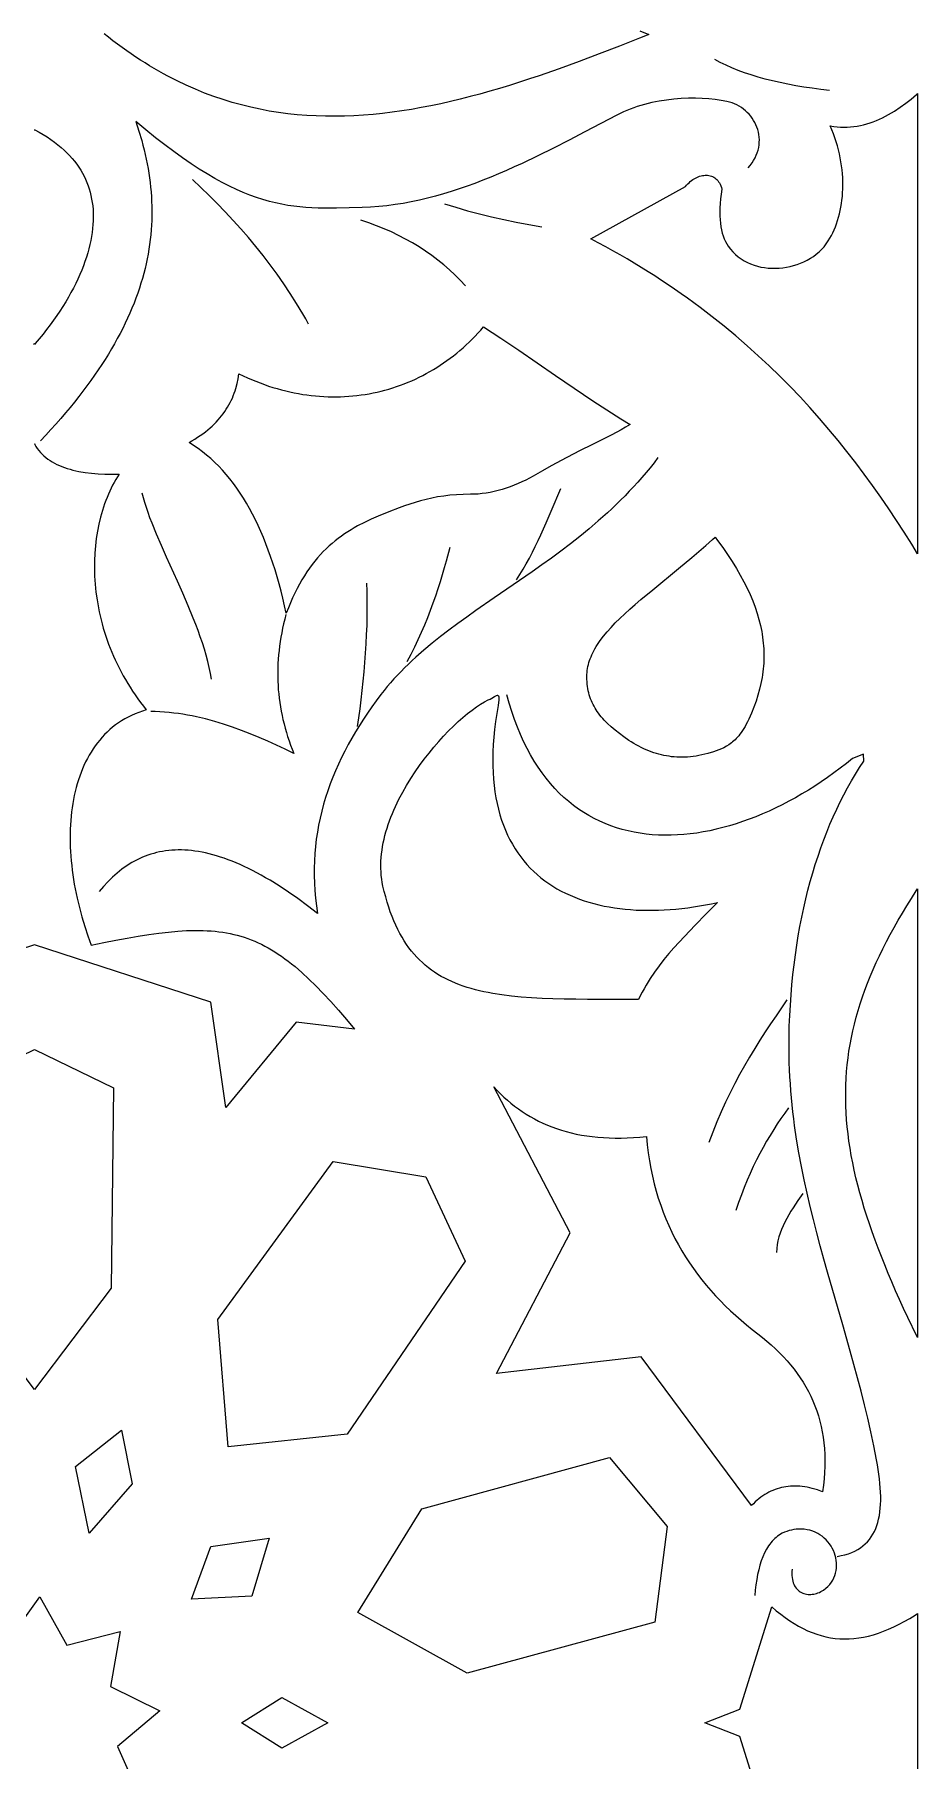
# Model space of a CAD drawing. Extents: x -332 to 348, y -263 to 352.
# Drawn here: x -243.5 to -216.5, y 89.7 to 142.4 of the extents above; entities that cross this region are included whole.
import ezdxf

# ---------------------------------------------------------------- set-up
doc = ezdxf.new("R2010")
doc.units = 0
doc.layers.add('LAYER_1', color=18, linetype='CONTINUOUS')
doc.layers.add('LAYER_2', color=174, linetype='CONTINUOUS')

msp = doc.modelspace()

# ---------------------------------------------------------------- linework, layer by layer
at = {"layer": 'LAYER_1'}
for points in [[(-224.979, 142.523), (-224.709, 142.415), (-224.986, 142.304), (-225.602, 142.062), (-226.216, 141.824), (-226.828, 141.594), (-227.439, 141.371), (-228.049, 141.159), (-228.352, 141.058), (-228.655, 140.959), (-228.957, 140.863), (-229.259, 140.772), (-229.561, 140.683), (-229.862, 140.599), (-230.162, 140.519), (-230.461, 140.442), (-230.76, 140.371), (-231.058, 140.304), (-231.356, 140.241), (-231.653, 140.184), (-231.949, 140.131), (-232.244, 140.085), (-232.538, 140.043), (-232.832, 140.007), (-233.125, 139.977), (-233.417, 139.953), (-233.708, 139.936), (-233.998, 139.924), (-234.288, 139.919), (-234.577, 139.921), (-234.865, 139.929), (-235.152, 139.945), (-235.438, 139.968), (-235.724, 139.998), (-236.009, 140.036), (-236.293, 140.081), (-236.577, 140.134), (-236.86, 140.196), (-237.143, 140.265), (-237.425, 140.343), (-237.706, 140.43), (-237.988, 140.525), (-238.268, 140.63), (-238.549, 140.744), (-238.829, 140.868), (-239.109, 141.001), (-239.392, 141.145), (-239.529, 141.22), (-239.669, 141.298), (-239.809, 141.378), (-239.949, 141.462), (-240.089, 141.547), (-240.229, 141.636), (-240.369, 141.728), (-240.508, 141.822), (-240.648, 141.919), (-240.788, 142.019), (-240.928, 142.121), (-241.067, 142.227), (-241.207, 142.335), (-241.338, 142.44)], [(-243.47, 139.507), (-243.463, 139.511), (-243.457, 139.507), (-243.324, 139.436), (-243.198, 139.363), (-243.077, 139.288), (-242.962, 139.211), (-242.853, 139.133), (-242.75, 139.053), (-242.652, 138.972), (-242.559, 138.889), (-242.472, 138.805), (-242.39, 138.72), (-242.313, 138.634), (-242.241, 138.546), (-242.174, 138.457), (-242.111, 138.367), (-242.053, 138.276), (-241.999, 138.184), (-241.95, 138.09), (-241.905, 137.996), (-241.864, 137.899), (-241.827, 137.802), (-241.793, 137.702), (-241.764, 137.602), (-241.739, 137.499), (-241.718, 137.395), (-241.7, 137.289), (-241.687, 137.182), (-241.677, 137.072), (-241.671, 136.961), (-241.67, 136.848), (-241.672, 136.733), (-241.678, 136.616), (-241.689, 136.497), (-241.703, 136.377), (-241.722, 136.255), (-241.745, 136.131), (-241.772, 136.006), (-241.803, 135.879), (-241.838, 135.75), (-241.878, 135.62), (-241.922, 135.489), (-241.97, 135.356), (-242.023, 135.222), (-242.079, 135.087), (-242.14, 134.951), (-242.206, 134.814), (-242.275, 134.676), (-242.349, 134.538), (-242.427, 134.398), (-242.51, 134.258), (-242.596, 134.117), (-242.687, 133.976), (-242.782, 133.835), (-242.881, 133.693), (-242.984, 133.55), (-243.092, 133.408), (-243.203, 133.265), (-243.319, 133.123), (-243.438, 132.98), (-243.463, 132.951), (-243.488, 132.98)], [(-243.468, 129.925), (-243.463, 129.916), (-243.458, 129.925), (-243.458, 129.907), (-243.419, 129.842), (-243.377, 129.779), (-243.331, 129.719), (-243.282, 129.662), (-243.229, 129.608), (-243.174, 129.556), (-243.115, 129.506), (-243.054, 129.459), (-242.989, 129.415), (-242.922, 129.373), (-242.852, 129.334), (-242.779, 129.296), (-242.703, 129.262), (-242.625, 129.229), (-242.545, 129.199), (-242.462, 129.171), (-242.377, 129.145), (-242.29, 129.122), (-242.2, 129.101), (-242.109, 129.081), (-241.92, 129.049), (-241.724, 129.024), (-241.521, 129.008), (-241.312, 128.998), (-241.097, 128.996), (-240.878, 129.001), (-240.93, 128.918), (-240.981, 128.833), (-241.03, 128.747), (-241.077, 128.658), (-241.122, 128.568), (-241.165, 128.476), (-241.207, 128.382), (-241.247, 128.287), (-241.285, 128.191), (-241.321, 128.092), (-241.387, 127.892), (-241.446, 127.685), (-241.498, 127.474), (-241.541, 127.258), (-241.576, 127.037), (-241.604, 126.813), (-241.622, 126.584), (-241.633, 126.353), (-241.635, 126.118), (-241.628, 125.881), (-241.612, 125.642), (-241.588, 125.4), (-241.554, 125.157), (-241.534, 125.036), (-241.511, 124.914), (-241.486, 124.791), (-241.459, 124.669), (-241.429, 124.546), (-241.397, 124.424), (-241.362, 124.301), (-241.325, 124.179), (-241.286, 124.056), (-241.244, 123.934), (-241.2, 123.811), (-241.153, 123.69), (-241.104, 123.568), (-241.052, 123.446), (-240.997, 123.325), (-240.94, 123.205), (-240.881, 123.084), (-240.819, 122.965), (-240.754, 122.845), (-240.686, 122.727), (-240.616, 122.609), (-240.543, 122.491), (-240.468, 122.375), (-240.39, 122.259), (-240.309, 122.143), (-240.226, 122.029), (-240.139, 121.916), (-240.05, 121.803), (-240.167, 121.767), (-240.281, 121.726), (-240.392, 121.682), (-240.499, 121.634), (-240.603, 121.583), (-240.704, 121.527), (-240.802, 121.469), (-240.897, 121.406), (-240.988, 121.341), (-241.077, 121.272), (-241.162, 121.2), (-241.244, 121.125), (-241.324, 121.046), (-241.4, 120.965), (-241.473, 120.881), (-241.543, 120.794), (-241.61, 120.704), (-241.675, 120.611), (-241.736, 120.516), (-241.794, 120.418), (-241.85, 120.317), (-241.903, 120.214), (-241.952, 120.109), (-241.999, 120.001), (-242.043, 119.892), (-242.084, 119.78), (-242.123, 119.666), (-242.158, 119.549), (-242.191, 119.431), (-242.221, 119.312), (-242.249, 119.19), (-242.273, 119.066), (-242.295, 118.941), (-242.314, 118.814), (-242.331, 118.686), (-242.345, 118.557), (-242.356, 118.425), (-242.365, 118.293), (-242.371, 118.16), (-242.375, 118.025), (-242.375, 117.889), (-242.374, 117.752), (-242.37, 117.614), (-242.363, 117.475), (-242.354, 117.336), (-242.342, 117.196), (-242.328, 117.055), (-242.312, 116.913), (-242.293, 116.771), (-242.272, 116.629), (-242.248, 116.486), (-242.222, 116.343), (-242.194, 116.199), (-242.163, 116.056), (-242.094, 115.768), (-242.017, 115.481), (-241.93, 115.194), (-241.835, 114.909), (-241.731, 114.626), (-241.347, 114.703), (-240.98, 114.774), (-240.63, 114.839), (-240.295, 114.896), (-239.974, 114.946), (-239.667, 114.988), (-239.373, 115.022), (-239.091, 115.047), (-238.82, 115.064), (-238.56, 115.071), (-238.433, 115.071), (-238.308, 115.068), (-238.186, 115.063), (-238.066, 115.055), (-237.947, 115.045), (-237.83, 115.032), (-237.716, 115.016), (-237.602, 114.997), (-237.49, 114.976), (-237.38, 114.951), (-237.271, 114.924), (-237.163, 114.894), (-237.056, 114.861), (-236.95, 114.824), (-236.845, 114.785), (-236.74, 114.742), (-236.637, 114.696), (-236.534, 114.647), (-236.431, 114.595), (-236.328, 114.539), (-236.226, 114.48), (-236.124, 114.417), (-236.022, 114.351), (-235.92, 114.281), (-235.817, 114.207), (-235.714, 114.13), (-235.611, 114.049), (-235.508, 113.965), (-235.403, 113.876), (-235.298, 113.784), (-235.085, 113.588), (-234.868, 113.375), (-234.645, 113.146), (-234.417, 112.901), (-234.182, 112.638), (-233.939, 112.357), (-233.688, 112.059), (-235.478, 112.275), (-237.621, 109.669), (-238.074, 112.884), (-243.463, 114.632), (-248.853, 112.884)], [(-220.949, 87.34), (-221.929, 90.466), (-222.99, 90.882), (-221.929, 91.298), (-220.949, 94.424), (-220.812, 94.307), (-220.676, 94.198), (-220.54, 94.096), (-220.403, 94.001), (-220.266, 93.914), (-220.13, 93.834), (-219.992, 93.762), (-219.855, 93.697), (-219.717, 93.639), (-219.578, 93.589), (-219.439, 93.546), (-219.299, 93.511), (-219.159, 93.484), (-219.017, 93.464), (-218.875, 93.451), (-218.731, 93.446), (-218.587, 93.449), (-218.441, 93.459), (-218.294, 93.477), (-218.146, 93.502), (-217.996, 93.535), (-217.845, 93.575), (-217.692, 93.623), (-217.538, 93.679), (-217.382, 93.743), (-217.224, 93.814), (-217.064, 93.893), (-216.902, 93.979), (-216.739, 94.073), (-216.573, 94.175), (-216.5, 94.223), (-216.5, 87.541)]]:
    msp.add_lwpolyline(points, dxfattribs=at)
for points in [[(-216.5, 126.57), (-216.678, 126.861), (-216.906, 127.224), (-217.14, 127.585), (-217.378, 127.943), (-217.622, 128.299), (-217.871, 128.651), (-218.126, 129.001), (-218.387, 129.347), (-218.653, 129.69), (-218.926, 130.029), (-219.206, 130.365), (-219.492, 130.698), (-219.785, 131.027), (-220.086, 131.352), (-220.393, 131.672), (-220.708, 131.989), (-221.031, 132.302), (-221.362, 132.611), (-221.701, 132.915), (-222.048, 133.214), (-222.404, 133.509), (-222.768, 133.8), (-223.141, 134.085), (-223.524, 134.366), (-223.719, 134.504), (-223.916, 134.641), (-224.115, 134.777), (-224.317, 134.911), (-224.521, 135.045), (-224.728, 135.176), (-224.938, 135.307), (-225.149, 135.436), (-225.364, 135.564), (-225.581, 135.69), (-225.8, 135.815), (-226.022, 135.939), (-226.247, 136.061), (-226.475, 136.182), (-223.585, 137.779), (-223.549, 137.819), (-223.513, 137.858), (-223.475, 137.893), (-223.437, 137.927), (-223.398, 137.958), (-223.358, 137.986), (-223.317, 138.012), (-223.276, 138.035), (-223.235, 138.055), (-223.193, 138.073), (-223.152, 138.088), (-223.11, 138.101), (-223.069, 138.11), (-223.028, 138.117), (-222.987, 138.12), (-222.947, 138.121), (-222.908, 138.119), (-222.869, 138.113), (-222.831, 138.105), (-222.794, 138.094), (-222.758, 138.079), (-222.724, 138.061), (-222.691, 138.04), (-222.659, 138.015), (-222.629, 137.988), (-222.601, 137.957), (-222.575, 137.922), (-222.55, 137.884), (-222.528, 137.843), (-222.508, 137.798), (-222.49, 137.749), (-222.475, 137.697), (-222.495, 137.545), (-222.512, 137.399), (-222.524, 137.26), (-222.531, 137.127), (-222.534, 137), (-222.532, 136.879), (-222.527, 136.763), (-222.516, 136.653), (-222.502, 136.549), (-222.483, 136.449), (-222.46, 136.355), (-222.432, 136.266), (-222.4, 136.182), (-222.364, 136.102), (-222.323, 136.027), (-222.278, 135.957), (-222.21, 135.865), (-222.136, 135.78), (-222.057, 135.703), (-221.973, 135.632), (-221.884, 135.567), (-221.791, 135.51), (-221.695, 135.459), (-221.595, 135.414), (-221.492, 135.376), (-221.387, 135.344), (-221.28, 135.319), (-221.171, 135.3), (-221.06, 135.287), (-220.949, 135.28), (-220.837, 135.279), (-220.725, 135.284), (-220.613, 135.295), (-220.501, 135.311), (-220.391, 135.334), (-220.282, 135.362), (-220.175, 135.395), (-220.07, 135.435), (-219.967, 135.479), (-219.868, 135.529), (-219.771, 135.585), (-219.679, 135.645), (-219.591, 135.711), (-219.507, 135.782), (-219.428, 135.858), (-219.354, 135.939), (-219.286, 136.025), (-219.225, 136.115), (-219.176, 136.196), (-219.13, 136.28), (-219.087, 136.366), (-219.046, 136.456), (-219.008, 136.547), (-218.973, 136.642), (-218.94, 136.739), (-218.911, 136.838), (-218.884, 136.939), (-218.86, 137.042), (-218.839, 137.148), (-218.822, 137.255), (-218.807, 137.364), (-218.795, 137.475), (-218.787, 137.587), (-218.782, 137.701), (-218.78, 137.816), (-218.781, 137.932), (-218.785, 138.05), (-218.793, 138.168), (-218.804, 138.287), (-218.819, 138.408), (-218.837, 138.529), (-218.859, 138.65), (-218.884, 138.772), (-218.913, 138.895), (-218.945, 139.017), (-218.981, 139.14), (-219.021, 139.263), (-219.065, 139.386), (-219.112, 139.509), (-219.163, 139.631), (-219.059, 139.612), (-218.955, 139.598), (-218.851, 139.589), (-218.748, 139.586), (-218.646, 139.587), (-218.544, 139.593), (-218.443, 139.603), (-218.343, 139.618), (-218.243, 139.637), (-218.144, 139.661), (-218.045, 139.688), (-217.948, 139.719), (-217.851, 139.753), (-217.756, 139.791), (-217.661, 139.832), (-217.567, 139.876), (-217.475, 139.923), (-217.383, 139.973), (-217.293, 140.025), (-217.203, 140.079), (-217.028, 140.195), (-216.858, 140.318), (-216.693, 140.447), (-216.534, 140.581), (-216.5, 140.612)], [(-229.488, 133.322), (-229.219, 133.146), (-228.671, 132.78), (-227.55, 132.01), (-226.981, 131.621), (-226.41, 131.237), (-226.125, 131.05), (-225.84, 130.866), (-225.555, 130.688), (-225.272, 130.514), (-225.412, 130.43), (-225.551, 130.351), (-225.83, 130.2), (-226.123, 130.051), (-226.441, 129.893), (-226.799, 129.714), (-227.208, 129.503), (-227.682, 129.248), (-227.948, 129.101), (-228.234, 128.939), (-228.347, 128.877), (-228.462, 128.817), (-228.579, 128.761), (-228.698, 128.708), (-228.817, 128.658), (-228.938, 128.612), (-229.059, 128.569), (-229.182, 128.531), (-229.304, 128.497), (-229.427, 128.466), (-229.55, 128.44), (-229.672, 128.419), (-229.794, 128.402), (-229.915, 128.39), (-230.035, 128.384), (-230.154, 128.382), (-230.37, 128.379), (-230.576, 128.37), (-230.776, 128.353), (-230.967, 128.33), (-231.153, 128.302), (-231.332, 128.267), (-231.507, 128.228), (-231.677, 128.183), (-231.844, 128.135), (-232.007, 128.083), (-232.168, 128.027), (-232.328, 127.969), (-232.646, 127.844), (-232.966, 127.713), (-233.18, 127.621), (-233.39, 127.522), (-233.596, 127.416), (-233.698, 127.359), (-233.798, 127.3), (-233.897, 127.238), (-233.995, 127.174), (-234.092, 127.106), (-234.188, 127.036), (-234.282, 126.962), (-234.375, 126.885), (-234.466, 126.805), (-234.556, 126.721), (-234.644, 126.633), (-234.732, 126.541), (-234.817, 126.445), (-234.901, 126.345), (-234.983, 126.24), (-235.064, 126.13), (-235.143, 126.016), (-235.221, 125.897), (-235.296, 125.773), (-235.37, 125.644), (-235.442, 125.509), (-235.513, 125.369), (-235.581, 125.224), (-235.648, 125.072), (-235.712, 124.914), (-235.775, 124.751), (-235.826, 124.98), (-235.88, 125.207), (-235.936, 125.429), (-235.994, 125.647), (-236.055, 125.862), (-236.119, 126.072), (-236.185, 126.278), (-236.253, 126.481), (-236.324, 126.679), (-236.398, 126.873), (-236.474, 127.062), (-236.553, 127.248), (-236.635, 127.428), (-236.719, 127.605), (-236.806, 127.777), (-236.896, 127.944), (-236.989, 128.107), (-237.085, 128.265), (-237.184, 128.419), (-237.285, 128.568), (-237.39, 128.712), (-237.497, 128.851), (-237.608, 128.985), (-237.721, 129.114), (-237.838, 129.238), (-237.958, 129.357), (-238.081, 129.471), (-238.207, 129.58), (-238.337, 129.683), (-238.47, 129.782), (-238.606, 129.874), (-238.745, 129.962), (-238.654, 130.014), (-238.566, 130.067), (-238.481, 130.121), (-238.4, 130.176), (-238.321, 130.232), (-238.246, 130.289), (-238.174, 130.347), (-238.104, 130.406), (-238.038, 130.466), (-237.974, 130.526), (-237.914, 130.588), (-237.856, 130.65), (-237.801, 130.714), (-237.749, 130.778), (-237.699, 130.843), (-237.652, 130.909), (-237.608, 130.976), (-237.566, 131.043), (-237.526, 131.111), (-237.489, 131.18), (-237.455, 131.25), (-237.422, 131.321), (-237.393, 131.392), (-237.365, 131.464), (-237.339, 131.537), (-237.316, 131.61), (-237.276, 131.759), (-237.244, 131.91), (-237.22, 132.063), (-237.091, 132.001), (-236.962, 131.941), (-236.832, 131.884), (-236.703, 131.831), (-236.573, 131.78), (-236.443, 131.732), (-236.313, 131.687), (-236.183, 131.646), (-236.053, 131.607), (-235.923, 131.57), (-235.793, 131.537), (-235.663, 131.507), (-235.533, 131.479), (-235.403, 131.455), (-235.274, 131.433), (-235.144, 131.413), (-235.015, 131.397), (-234.886, 131.384), (-234.757, 131.373), (-234.629, 131.365), (-234.501, 131.359), (-234.373, 131.357), (-234.246, 131.357), (-234.119, 131.36), (-233.993, 131.365), (-233.867, 131.373), (-233.741, 131.384), (-233.616, 131.397), (-233.492, 131.413), (-233.369, 131.431), (-233.246, 131.452), (-233.123, 131.476), (-233.002, 131.502), (-232.881, 131.531), (-232.761, 131.562), (-232.642, 131.596), (-232.523, 131.632), (-232.406, 131.671), (-232.289, 131.712), (-232.173, 131.755), (-232.058, 131.801), (-231.945, 131.85), (-231.832, 131.9), (-231.72, 131.954), (-231.609, 132.009), (-231.5, 132.067), (-231.391, 132.127), (-231.284, 132.19), (-231.178, 132.254), (-231.073, 132.321), (-230.97, 132.391), (-230.868, 132.462), (-230.767, 132.536), (-230.667, 132.612), (-230.569, 132.691), (-230.473, 132.771), (-230.377, 132.854), (-230.284, 132.939), (-230.191, 133.026), (-230.101, 133.115), (-230.012, 133.206), (-229.924, 133.299), (-229.838, 133.395), (-229.754, 133.492)], [(-222.604, 126.977), (-222.446, 126.758), (-222.298, 126.543), (-222.159, 126.331), (-222.031, 126.122), (-221.912, 125.916), (-221.803, 125.714), (-221.703, 125.515), (-221.613, 125.319), (-221.532, 125.126), (-221.46, 124.936), (-221.397, 124.748), (-221.342, 124.563), (-221.296, 124.38), (-221.258, 124.196), (-221.243, 124.11), (-221.23, 124.02), (-221.218, 123.932), (-221.208, 123.843), (-221.201, 123.755), (-221.195, 123.667), (-221.191, 123.579), (-221.189, 123.491), (-221.19, 123.403), (-221.192, 123.316), (-221.196, 123.228), (-221.202, 123.141), (-221.21, 123.053), (-221.22, 122.965), (-221.232, 122.877), (-221.245, 122.793), (-221.279, 122.612), (-221.321, 122.433), (-221.371, 122.254), (-221.429, 122.072), (-221.495, 121.888), (-221.57, 121.702), (-221.653, 121.514), (-221.691, 121.436), (-221.729, 121.362), (-221.767, 121.293), (-221.806, 121.229), (-221.844, 121.17), (-221.882, 121.114), (-221.921, 121.063), (-221.959, 121.015), (-221.996, 120.971), (-222.034, 120.93), (-222.072, 120.892), (-222.109, 120.857), (-222.146, 120.824), (-222.179, 120.797), (-222.258, 120.739), (-222.333, 120.691), (-222.409, 120.649), (-222.486, 120.612), (-222.565, 120.578), (-222.647, 120.548), (-222.728, 120.521), (-222.906, 120.47), (-222.997, 120.446), (-223.086, 120.426), (-223.175, 120.408), (-223.263, 120.393), (-223.349, 120.38), (-223.434, 120.371), (-223.519, 120.364), (-223.602, 120.359), (-223.684, 120.357), (-223.766, 120.358), (-223.847, 120.361), (-223.927, 120.367), (-224.007, 120.374), (-224.086, 120.385), (-224.164, 120.397), (-224.242, 120.412), (-224.32, 120.43), (-224.397, 120.449), (-224.474, 120.471), (-224.551, 120.496), (-224.628, 120.523), (-224.705, 120.552), (-224.781, 120.584), (-224.858, 120.618), (-224.934, 120.654), (-225.01, 120.693), (-225.087, 120.735), (-225.163, 120.779), (-225.24, 120.825), (-225.313, 120.872), (-225.471, 120.981), (-225.604, 121.08), (-225.732, 121.181), (-225.851, 121.283), (-225.962, 121.386), (-226.067, 121.493), (-226.111, 121.542), (-226.156, 121.594), (-226.199, 121.646), (-226.239, 121.699), (-226.277, 121.752), (-226.313, 121.805), (-226.346, 121.859), (-226.378, 121.914), (-226.407, 121.969), (-226.434, 122.025), (-226.459, 122.081), (-226.482, 122.139), (-226.503, 122.198), (-226.522, 122.259), (-226.539, 122.321), (-226.554, 122.385), (-226.566, 122.451), (-226.577, 122.519), (-226.585, 122.59), (-226.591, 122.663), (-226.594, 122.739), (-226.595, 122.817), (-226.593, 122.881), (-226.589, 122.944), (-226.582, 123.005), (-226.573, 123.066), (-226.562, 123.126), (-226.548, 123.186), (-226.532, 123.245), (-226.513, 123.305), (-226.492, 123.365), (-226.468, 123.425), (-226.442, 123.485), (-226.413, 123.546), (-226.382, 123.608), (-226.348, 123.67), (-226.311, 123.732), (-226.271, 123.795), (-226.229, 123.859), (-226.186, 123.919), (-226.085, 124.053), (-225.976, 124.185), (-225.857, 124.319), (-225.727, 124.456), (-225.588, 124.594), (-225.44, 124.735), (-225.284, 124.877), (-225.12, 125.022), (-224.95, 125.168), (-224.586, 125.471), (-223.801, 126.113), (-223.389, 126.455), (-223.178, 126.634), (-222.967, 126.818), (-222.755, 127.007), (-222.679, 127.077)], [(-229.318, 122.249), (-229.31, 122.245), (-229.302, 122.239), (-229.297, 122.23), (-229.289, 122.202), (-229.286, 122.161), (-229.288, 122.103), (-229.296, 122.029), (-229.308, 121.936), (-229.345, 121.688), (-229.382, 121.444), (-229.412, 121.204), (-229.435, 120.971), (-229.453, 120.743), (-229.463, 120.521), (-229.468, 120.305), (-229.467, 120.094), (-229.46, 119.888), (-229.447, 119.688), (-229.428, 119.494), (-229.404, 119.304), (-229.374, 119.12), (-229.338, 118.942), (-229.297, 118.769), (-229.251, 118.6), (-229.2, 118.437), (-229.144, 118.28), (-229.083, 118.127), (-229.016, 117.979), (-228.946, 117.837), (-228.87, 117.699), (-228.79, 117.566), (-228.705, 117.439), (-228.616, 117.316), (-228.523, 117.198), (-228.426, 117.084), (-228.324, 116.976), (-228.219, 116.872), (-228.11, 116.773), (-227.997, 116.678), (-227.88, 116.588), (-227.76, 116.502), (-227.636, 116.421), (-227.509, 116.345), (-227.378, 116.273), (-227.244, 116.205), (-227.108, 116.142), (-226.968, 116.083), (-226.825, 116.028), (-226.68, 115.977), (-226.532, 115.931), (-226.381, 115.888), (-226.228, 115.85), (-226.072, 115.816), (-225.914, 115.786), (-225.754, 115.76), (-225.592, 115.738), (-225.428, 115.719), (-225.262, 115.705), (-225.094, 115.694), (-224.924, 115.688), (-224.753, 115.685), (-224.58, 115.685), (-224.406, 115.69), (-224.231, 115.697), (-224.054, 115.709), (-223.876, 115.724), (-223.698, 115.743), (-223.518, 115.765), (-223.337, 115.79), (-223.156, 115.819), (-222.974, 115.851), (-222.792, 115.886), (-222.609, 115.925), (-222.95, 115.574), (-223.288, 115.231), (-223.619, 114.888), (-223.781, 114.716), (-223.939, 114.541), (-224.093, 114.363), (-224.243, 114.181), (-224.388, 113.994), (-224.528, 113.802), (-224.661, 113.604), (-224.726, 113.502), (-224.788, 113.398), (-224.849, 113.292), (-224.908, 113.184), (-224.966, 113.074), (-225.021, 112.962), (-226.575, 112.966), (-226.938, 112.969), (-227.29, 112.975), (-227.633, 112.984), (-227.965, 112.997), (-228.287, 113.015), (-228.598, 113.038), (-228.9, 113.067), (-229.191, 113.103), (-229.471, 113.147), (-229.608, 113.172), (-229.742, 113.199), (-229.873, 113.229), (-230.001, 113.26), (-230.127, 113.295), (-230.251, 113.332), (-230.372, 113.371), (-230.49, 113.413), (-230.606, 113.459), (-230.719, 113.507), (-230.829, 113.558), (-230.937, 113.612), (-231.042, 113.669), (-231.145, 113.73), (-231.245, 113.794), (-231.342, 113.862), (-231.437, 113.933), (-231.529, 114.008), (-231.619, 114.087), (-231.706, 114.17), (-231.79, 114.256), (-231.872, 114.347), (-231.951, 114.442), (-232.028, 114.541), (-232.102, 114.644), (-232.173, 114.752), (-232.241, 114.864), (-232.307, 114.981), (-232.371, 115.103), (-232.431, 115.229), (-232.489, 115.361), (-232.545, 115.497), (-232.598, 115.639), (-232.648, 115.785), (-232.695, 115.937), (-232.74, 116.095), (-232.783, 116.257), (-232.822, 116.426), (-232.844, 116.532), (-232.861, 116.639), (-232.873, 116.747), (-232.882, 116.856), (-232.887, 116.965), (-232.887, 117.075), (-232.884, 117.186), (-232.877, 117.296), (-232.866, 117.408), (-232.852, 117.519), (-232.834, 117.631), (-232.813, 117.743), (-232.788, 117.855), (-232.761, 117.967), (-232.73, 118.078), (-232.696, 118.19), (-232.66, 118.302), (-232.621, 118.413), (-232.579, 118.524), (-232.534, 118.635), (-232.488, 118.745), (-232.438, 118.855), (-232.333, 119.073), (-232.22, 119.288), (-232.1, 119.499), (-231.973, 119.707), (-231.84, 119.91), (-231.702, 120.107), (-231.561, 120.3), (-231.416, 120.486), (-231.269, 120.666), (-231.12, 120.838), (-230.97, 121.002), (-230.821, 121.159), (-230.672, 121.306), (-230.525, 121.445), (-230.38, 121.573), (-230.239, 121.691), (-230.102, 121.797), (-229.97, 121.893), (-229.843, 121.976), (-229.723, 122.047), (-229.611, 122.104), (-229.553, 122.133), (-229.501, 122.162), (-229.415, 122.213), (-229.38, 122.232), (-229.351, 122.245), (-229.328, 122.25)], [(-216.5, 102.642), (-216.523, 102.688), (-216.794, 103.254), (-216.923, 103.531), (-217.048, 103.805), (-217.168, 104.075), (-217.284, 104.341), (-217.395, 104.603), (-217.502, 104.863), (-217.604, 105.119), (-217.702, 105.372), (-217.796, 105.622), (-217.885, 105.869), (-217.969, 106.113), (-218.049, 106.354), (-218.124, 106.593), (-218.194, 106.829), (-218.26, 107.063), (-218.322, 107.294), (-218.379, 107.524), (-218.431, 107.751), (-218.478, 107.976), (-218.521, 108.199), (-218.559, 108.421), (-218.592, 108.64), (-218.621, 108.858), (-218.645, 109.075), (-218.664, 109.29), (-218.679, 109.504), (-218.688, 109.716), (-218.693, 109.928), (-218.693, 110.139), (-218.689, 110.348), (-218.679, 110.557), (-218.665, 110.765), (-218.645, 110.973), (-218.621, 111.18), (-218.592, 111.387), (-218.558, 111.594), (-218.519, 111.8), (-218.476, 112.006), (-218.427, 112.212), (-218.373, 112.419), (-218.314, 112.626), (-218.251, 112.833), (-218.182, 113.04), (-218.108, 113.248), (-218.03, 113.457), (-217.946, 113.666), (-217.857, 113.876), (-217.763, 114.088), (-217.664, 114.3), (-217.56, 114.514), (-217.451, 114.728), (-217.336, 114.944), (-217.217, 115.162), (-217.092, 115.381), (-216.962, 115.602), (-216.827, 115.825), (-216.687, 116.049), (-216.541, 116.276), (-216.5, 116.338)], [(-241.051, 110.27), (-241.123, 104.149), (-243.463, 101.055), (-245.803, 104.149), (-245.875, 110.27), (-243.463, 111.436)], [(-229.335, 110.187), (-229.234, 110.085), (-229.13, 109.985), (-229.024, 109.889), (-228.915, 109.797), (-228.803, 109.708), (-228.688, 109.622), (-228.57, 109.54), (-228.45, 109.462), (-228.326, 109.388), (-228.2, 109.317), (-228.07, 109.25), (-227.937, 109.187), (-227.801, 109.128), (-227.662, 109.072), (-227.52, 109.021), (-227.374, 108.974), (-227.226, 108.93), (-227.074, 108.891), (-226.918, 108.856), (-226.759, 108.826), (-226.597, 108.799), (-226.431, 108.777), (-226.262, 108.76), (-226.089, 108.746), (-225.913, 108.737), (-225.733, 108.733), (-225.549, 108.733), (-225.361, 108.738), (-225.17, 108.748), (-224.975, 108.762), (-224.777, 108.781), (-224.752, 108.529), (-224.722, 108.282), (-224.685, 108.04), (-224.643, 107.802), (-224.594, 107.569), (-224.54, 107.341), (-224.48, 107.117), (-224.414, 106.897), (-224.342, 106.682), (-224.266, 106.471), (-224.183, 106.264), (-224.096, 106.061), (-224.003, 105.862), (-223.906, 105.668), (-223.803, 105.477), (-223.695, 105.29), (-223.583, 105.106), (-223.465, 104.927), (-223.343, 104.751), (-223.217, 104.578), (-223.086, 104.409), (-222.951, 104.244), (-222.811, 104.081), (-222.667, 103.922), (-222.52, 103.766), (-222.368, 103.614), (-222.212, 103.464), (-222.052, 103.317), (-221.889, 103.173), (-221.722, 103.032), (-221.552, 102.894), (-221.378, 102.758), (-221.235, 102.647), (-221.098, 102.534), (-220.965, 102.418), (-220.837, 102.301), (-220.714, 102.181), (-220.595, 102.059), (-220.482, 101.936), (-220.374, 101.809), (-220.27, 101.681), (-220.172, 101.55), (-220.079, 101.416), (-219.991, 101.28), (-219.908, 101.142), (-219.831, 101.001), (-219.759, 100.857), (-219.692, 100.71), (-219.631, 100.561), (-219.575, 100.408), (-219.525, 100.253), (-219.48, 100.095), (-219.441, 99.933), (-219.408, 99.769), (-219.38, 99.601), (-219.359, 99.43), (-219.343, 99.256), (-219.333, 99.078), (-219.328, 98.897), (-219.33, 98.712), (-219.338, 98.524), (-219.352, 98.332), (-219.372, 98.137), (-219.398, 97.938), (-219.558, 97.994), (-219.714, 98.04), (-219.791, 98.058), (-219.868, 98.074), (-219.943, 98.087), (-220.018, 98.097), (-220.092, 98.105), (-220.165, 98.11), (-220.237, 98.112), (-220.308, 98.111), (-220.379, 98.108), (-220.449, 98.101), (-220.517, 98.092), (-220.586, 98.081), (-220.653, 98.066), (-220.719, 98.049), (-220.785, 98.029), (-220.85, 98.006), (-220.914, 97.981), (-220.977, 97.952), (-221.04, 97.921), (-221.102, 97.887), (-221.162, 97.851), (-221.222, 97.811), (-221.282, 97.769), (-221.34, 97.724), (-221.398, 97.677), (-221.454, 97.626), (-221.51, 97.573), (-221.566, 97.517), (-224.937, 102.056), (-229.353, 101.552), (-227.105, 105.839), (-229.433, 110.294)], [(-231.511, 107.554), (-230.313, 104.981), (-233.917, 99.699), (-237.549, 99.305), (-237.87, 103.194), (-234.344, 108.015)], [(-240.483, 98.179), (-241.796, 96.677), (-242.211, 98.705), (-240.807, 99.814)], [(-224.142, 96.879), (-224.522, 93.959), (-230.247, 92.402), (-233.589, 94.249), (-231.637, 97.412), (-225.904, 98.988)], [(-236.828, 94.75), (-238.665, 94.66), (-238.079, 96.27), (-236.298, 96.525)], [(-242.472, 93.254), (-240.847, 93.671), (-241.144, 91.995), (-239.635, 91.253), (-240.924, 90.163), (-240.237, 88.609), (-241.914, 88.616), (-242.371, 86.977), (-243.651, 88.077), (-245.038, 87.12), (-245.322, 88.799), (-246.991, 88.971), (-246.146, 90.443), (-247.315, 91.665), (-245.737, 92.241), (-245.859, 93.94), (-244.286, 93.351), (-243.305, 94.732)], [(-234.505, 90.882), (-235.906, 90.11), (-237.141, 90.882), (-235.906, 91.654)]]:
    msp.add_lwpolyline(points, close=True, dxfattribs=at)
at = {"layer": 'LAYER_2'}
for points in [[(-219.186, 140.71), (-219.452, 140.741), (-219.713, 140.775), (-219.968, 140.813), (-220.218, 140.854), (-220.46, 140.899), (-220.697, 140.947), (-220.927, 140.999), (-221.151, 141.055), (-221.368, 141.115), (-221.578, 141.18), (-221.781, 141.248), (-221.977, 141.32), (-222.166, 141.397), (-222.347, 141.479), (-222.521, 141.565), (-222.687, 141.655)], [(-221.675, 138.347), (-221.61, 138.421), (-221.553, 138.497), (-221.503, 138.574), (-221.459, 138.651), (-221.422, 138.73), (-221.391, 138.809), (-221.367, 138.889), (-221.349, 138.968), (-221.336, 139.048), (-221.33, 139.127), (-221.329, 139.206), (-221.334, 139.284), (-221.343, 139.362), (-221.358, 139.438), (-221.378, 139.512), (-221.403, 139.586), (-221.432, 139.657), (-221.466, 139.727), (-221.504, 139.794), (-221.547, 139.859), (-221.593, 139.921), (-221.643, 139.981), (-221.697, 140.037), (-221.754, 140.09), (-221.815, 140.14), (-221.879, 140.186), (-221.946, 140.228), (-222.016, 140.267), (-222.088, 140.3), (-222.163, 140.33), (-222.24, 140.354), (-222.32, 140.374), (-222.493, 140.406), (-222.676, 140.432), (-222.87, 140.452), (-223.072, 140.465), (-223.281, 140.471), (-223.497, 140.47), (-223.717, 140.46), (-223.94, 140.443), (-224.165, 140.416), (-224.39, 140.381), (-224.615, 140.336), (-224.727, 140.31), (-224.838, 140.281), (-224.948, 140.25), (-225.058, 140.217), (-225.166, 140.18), (-225.272, 140.141), (-225.378, 140.099), (-225.481, 140.055), (-225.583, 140.008), (-225.682, 139.957), (-226.656, 139.445), (-227.138, 139.194), (-227.619, 138.949), (-228.098, 138.711), (-228.576, 138.482), (-228.815, 138.372), (-229.054, 138.265), (-229.294, 138.161), (-229.533, 138.061), (-229.773, 137.965), (-230.013, 137.872), (-230.254, 137.784), (-230.495, 137.701), (-230.737, 137.622), (-230.979, 137.548), (-231.222, 137.479), (-231.466, 137.416), (-231.711, 137.359), (-231.957, 137.307), (-232.204, 137.262), (-232.452, 137.223), (-232.701, 137.19), (-232.952, 137.165), (-233.204, 137.146), (-233.457, 137.135), (-233.858, 137.124), (-234.244, 137.115), (-234.62, 137.115), (-234.806, 137.119), (-234.99, 137.126), (-235.174, 137.137), (-235.358, 137.153), (-235.542, 137.175), (-235.727, 137.201), (-235.913, 137.234), (-236.101, 137.274), (-236.292, 137.321), (-236.486, 137.376), (-236.682, 137.439), (-236.883, 137.511), (-237.088, 137.593), (-237.297, 137.684), (-237.512, 137.786), (-237.733, 137.899), (-237.96, 138.024), (-238.194, 138.161), (-238.435, 138.31), (-238.684, 138.473), (-238.941, 138.649), (-239.206, 138.84), (-239.481, 139.045), (-239.766, 139.266), (-240.061, 139.503), (-240.366, 139.756), (-240.274, 139.47), (-240.19, 139.184), (-240.152, 139.042), (-240.116, 138.899), (-240.083, 138.756), (-240.052, 138.613), (-240.023, 138.47), (-239.997, 138.326), (-239.973, 138.183), (-239.952, 138.04), (-239.934, 137.896), (-239.918, 137.753), (-239.905, 137.609), (-239.895, 137.465), (-239.887, 137.321), (-239.882, 137.176), (-239.88, 137.032), (-239.881, 136.887), (-239.885, 136.741), (-239.891, 136.596), (-239.901, 136.45), (-239.914, 136.304), (-239.929, 136.158), (-239.948, 136.011), (-239.97, 135.864), (-239.995, 135.716), (-240.023, 135.568), (-240.054, 135.42), (-240.089, 135.271), (-240.127, 135.122), (-240.168, 134.972), (-240.212, 134.822), (-240.26, 134.672), (-240.312, 134.52), (-240.366, 134.369), (-240.425, 134.217), (-240.487, 134.064), (-240.552, 133.91), (-240.621, 133.756), (-240.694, 133.602), (-240.77, 133.447), (-240.85, 133.291), (-240.934, 133.134), (-241.021, 132.977), (-241.112, 132.819), (-241.208, 132.66), (-241.307, 132.501), (-241.41, 132.341), (-241.517, 132.18), (-241.628, 132.019), (-241.743, 131.856), (-241.862, 131.693), (-241.985, 131.529), (-242.112, 131.364), (-242.243, 131.198), (-242.379, 131.032), (-242.519, 130.864), (-242.663, 130.696), (-242.812, 130.526), (-242.964, 130.356), (-243.122, 130.185), (-243.283, 130.013)], [(-235.093, 133.574), (-235.182, 133.735), (-235.273, 133.893), (-235.459, 134.206), (-235.652, 134.511), (-235.851, 134.81), (-236.056, 135.103), (-236.267, 135.39), (-236.483, 135.672), (-236.705, 135.947), (-236.931, 136.218), (-237.162, 136.483), (-237.398, 136.744), (-237.638, 137.001), (-237.882, 137.253), (-238.13, 137.501), (-238.381, 137.745), (-238.636, 137.986)], [(-230.943, 137.251), (-230.593, 137.141), (-230.237, 137.038), (-229.875, 136.941), (-229.506, 136.85), (-229.132, 136.765), (-228.752, 136.687), (-228.366, 136.615), (-227.974, 136.549)], [(-230.304, 134.744), (-230.462, 134.913), (-230.625, 135.077), (-230.794, 135.234), (-230.968, 135.386), (-231.148, 135.532), (-231.334, 135.671), (-231.525, 135.806), (-231.722, 135.934), (-231.924, 136.056), (-232.132, 136.173), (-232.345, 136.284), (-232.565, 136.388), (-232.789, 136.487), (-233.019, 136.581), (-233.255, 136.668), (-233.497, 136.749)], [(-224.425, 129.502), (-224.545, 129.347), (-224.666, 129.194), (-224.789, 129.045), (-224.914, 128.898), (-225.041, 128.754), (-225.17, 128.612), (-225.3, 128.474), (-225.431, 128.337), (-225.565, 128.203), (-225.699, 128.072), (-225.835, 127.943), (-225.971, 127.816), (-226.249, 127.568), (-226.53, 127.329), (-226.814, 127.096), (-227.101, 126.87), (-227.39, 126.65), (-227.681, 126.435), (-227.973, 126.225), (-228.265, 126.019), (-228.847, 125.616), (-229.423, 125.222), (-229.989, 124.831), (-230.266, 124.635), (-230.539, 124.438), (-230.807, 124.24), (-231.069, 124.039), (-231.324, 123.835), (-231.573, 123.627), (-231.814, 123.415), (-231.931, 123.307), (-232.047, 123.198), (-232.16, 123.088), (-232.271, 122.976), (-232.38, 122.862), (-232.486, 122.747), (-232.59, 122.63), (-232.691, 122.511), (-232.79, 122.391), (-232.886, 122.268), (-233.026, 122.082), (-233.162, 121.894), (-233.294, 121.705), (-233.421, 121.515), (-233.544, 121.323), (-233.663, 121.131), (-233.777, 120.937), (-233.886, 120.742), (-233.99, 120.545), (-234.089, 120.347), (-234.184, 120.147), (-234.273, 119.947), (-234.357, 119.744), (-234.435, 119.541), (-234.508, 119.335), (-234.576, 119.128), (-234.637, 118.92), (-234.693, 118.71), (-234.744, 118.499), (-234.788, 118.285), (-234.826, 118.07), (-234.858, 117.854), (-234.884, 117.635), (-234.904, 117.415), (-234.917, 117.193), (-234.924, 116.97), (-234.924, 116.744), (-234.917, 116.517), (-234.903, 116.288), (-234.883, 116.056), (-234.855, 115.823), (-234.821, 115.588), (-235.125, 115.823), (-235.423, 116.041), (-235.712, 116.243), (-235.995, 116.429), (-236.271, 116.6), (-236.406, 116.679), (-236.54, 116.755), (-236.672, 116.827), (-236.802, 116.896), (-236.931, 116.96), (-237.058, 117.021), (-237.183, 117.078), (-237.306, 117.132), (-237.428, 117.182), (-237.549, 117.229), (-237.668, 117.272), (-237.785, 117.311), (-237.901, 117.348), (-238.015, 117.38), (-238.128, 117.41), (-238.239, 117.436), (-238.348, 117.458), (-238.456, 117.478), (-238.563, 117.494), (-238.668, 117.507), (-238.772, 117.517), (-238.875, 117.523), (-238.976, 117.527), (-239.075, 117.527), (-239.173, 117.525), (-239.27, 117.519), (-239.366, 117.51), (-239.46, 117.499), (-239.553, 117.484), (-239.644, 117.467), (-239.735, 117.446), (-239.823, 117.423), (-239.911, 117.397), (-239.998, 117.368), (-240.083, 117.337), (-240.167, 117.303), (-240.25, 117.266), (-240.331, 117.226), (-240.412, 117.184), (-240.491, 117.14), (-240.569, 117.092), (-240.646, 117.043), (-240.722, 116.99), (-240.797, 116.936), (-240.87, 116.879), (-240.943, 116.819), (-241.014, 116.757), (-241.085, 116.693), (-241.223, 116.558), (-241.356, 116.414), (-241.486, 116.261)], [(-228.746, 125.77), (-228.643, 125.93), (-228.543, 126.095), (-228.446, 126.264), (-228.351, 126.436), (-228.26, 126.612), (-228.171, 126.789), (-228.084, 126.969), (-228, 127.149), (-227.838, 127.51), (-227.683, 127.868), (-227.393, 128.555)], [(-238.057, 122.737), (-238.089, 122.917), (-238.128, 123.1), (-238.172, 123.284), (-238.222, 123.469), (-238.277, 123.656), (-238.337, 123.844), (-238.4, 124.033), (-238.468, 124.222), (-238.54, 124.412), (-238.614, 124.602), (-238.77, 124.981), (-238.933, 125.36), (-239.1, 125.735), (-239.432, 126.468), (-239.59, 126.823), (-239.739, 127.169), (-239.875, 127.503), (-239.937, 127.665), (-239.995, 127.823), (-240.047, 127.978), (-240.095, 128.129), (-240.137, 128.276), (-240.172, 128.419)], [(-232.085, 123.283), (-231.965, 123.506), (-231.851, 123.73), (-231.743, 123.953), (-231.641, 124.177), (-231.545, 124.4), (-231.453, 124.623), (-231.367, 124.845), (-231.285, 125.066), (-231.208, 125.286), (-231.135, 125.504), (-231.066, 125.72), (-231.001, 125.934), (-230.939, 126.147), (-230.881, 126.356), (-230.774, 126.767)], [(-233.598, 121.296), (-233.56, 121.562), (-233.523, 121.834), (-233.489, 122.112), (-233.456, 122.394), (-233.426, 122.678), (-233.399, 122.964), (-233.375, 123.251), (-233.354, 123.537), (-233.336, 123.821), (-233.321, 124.103), (-233.31, 124.381), (-233.303, 124.653), (-233.301, 124.919), (-233.302, 125.178), (-233.308, 125.428), (-233.319, 125.669)], [(-235.786, 124.709), (-235.823, 124.57), (-235.856, 124.432), (-235.887, 124.295), (-235.915, 124.158), (-235.94, 124.022), (-235.962, 123.886), (-235.981, 123.75), (-235.997, 123.616), (-236.011, 123.481), (-236.022, 123.347), (-236.03, 123.213), (-236.035, 123.08), (-236.037, 122.947), (-236.036, 122.814), (-236.033, 122.682), (-236.027, 122.55), (-236.018, 122.418), (-236.006, 122.287), (-235.991, 122.156), (-235.973, 122.025), (-235.953, 121.895), (-235.93, 121.764), (-235.904, 121.634), (-235.876, 121.504), (-235.844, 121.375), (-235.81, 121.245), (-235.773, 121.116), (-235.733, 120.986), (-235.691, 120.857), (-235.645, 120.728), (-235.597, 120.599), (-235.547, 120.471), (-235.809, 120.6), (-236.072, 120.725), (-236.338, 120.846), (-236.605, 120.963), (-236.873, 121.073), (-237.143, 121.178), (-237.415, 121.276), (-237.687, 121.367), (-237.961, 121.449), (-238.237, 121.524), (-238.514, 121.589), (-238.653, 121.618), (-238.792, 121.644), (-238.931, 121.668), (-239.071, 121.689), (-239.211, 121.707), (-239.352, 121.723), (-239.492, 121.736), (-239.633, 121.745), (-239.775, 121.752), (-239.916, 121.756)], [(-218.954, 95.966), (-218.833, 95.988), (-218.719, 96.014), (-218.611, 96.046), (-218.51, 96.083), (-218.415, 96.126), (-218.326, 96.173), (-218.243, 96.225), (-218.165, 96.283), (-218.094, 96.345), (-218.027, 96.411), (-217.967, 96.483), (-217.912, 96.559), (-217.862, 96.639), (-217.817, 96.724), (-217.777, 96.813), (-217.742, 96.907), (-217.711, 97.004), (-217.686, 97.106), (-217.665, 97.212), (-217.648, 97.321), (-217.636, 97.435), (-217.628, 97.552), (-217.623, 97.673), (-217.623, 97.798), (-217.627, 97.926), (-217.635, 98.058), (-217.646, 98.192), (-217.66, 98.331), (-217.678, 98.472), (-217.699, 98.617), (-217.724, 98.764), (-217.751, 98.915), (-217.835, 99.341), (-217.925, 99.763), (-218.02, 100.181), (-218.12, 100.596), (-218.224, 101.009), (-218.332, 101.419), (-218.442, 101.826), (-218.555, 102.232), (-218.785, 103.038), (-219.017, 103.84), (-219.247, 104.64), (-219.359, 105.04), (-219.469, 105.441), (-219.576, 105.842), (-219.679, 106.244), (-219.778, 106.648), (-219.872, 107.053), (-219.961, 107.46), (-220.044, 107.869), (-220.12, 108.281), (-220.19, 108.696), (-220.251, 109.113), (-220.279, 109.324), (-220.304, 109.535), (-220.327, 109.747), (-220.348, 109.959), (-220.367, 110.173), (-220.383, 110.388), (-220.396, 110.604), (-220.407, 110.821), (-220.415, 111.04), (-220.421, 111.259), (-220.423, 111.48), (-220.423, 111.702), (-220.42, 111.925), (-220.414, 112.15), (-220.4, 112.472), (-220.383, 112.79), (-220.361, 113.105), (-220.334, 113.415), (-220.304, 113.722), (-220.269, 114.025), (-220.23, 114.323), (-220.187, 114.618), (-220.14, 114.909), (-220.089, 115.195), (-220.033, 115.478), (-219.974, 115.756), (-219.911, 116.031), (-219.844, 116.301), (-219.773, 116.567), (-219.698, 116.829), (-219.62, 117.087), (-219.538, 117.34), (-219.452, 117.589), (-219.362, 117.834), (-219.269, 118.075), (-219.172, 118.311), (-219.071, 118.543), (-218.967, 118.771), (-218.86, 118.994), (-218.749, 119.213), (-218.634, 119.427), (-218.516, 119.637), (-218.395, 119.843), (-218.271, 120.043), (-218.143, 120.24), (-218.153, 120.453), (-218.48, 120.318), (-218.669, 120.167), (-218.859, 120.021), (-219.051, 119.878), (-219.244, 119.741), (-219.438, 119.607), (-219.634, 119.479), (-219.831, 119.355), (-220.029, 119.236), (-220.228, 119.122), (-220.428, 119.012), (-220.629, 118.908), (-220.83, 118.809), (-221.031, 118.715), (-221.233, 118.626), (-221.435, 118.543), (-221.637, 118.465), (-221.84, 118.392), (-222.041, 118.325), (-222.243, 118.264), (-222.444, 118.208), (-222.645, 118.158), (-222.845, 118.114), (-223.045, 118.076), (-223.243, 118.043), (-223.441, 118.017), (-223.637, 117.997), (-223.832, 117.984), (-224.026, 117.976), (-224.219, 117.975), (-224.41, 117.98), (-224.599, 117.992), (-224.786, 118.011), (-224.971, 118.036), (-225.155, 118.068), (-225.336, 118.106), (-225.514, 118.152), (-225.691, 118.204), (-225.865, 118.264), (-226.036, 118.331), (-226.204, 118.405), (-226.37, 118.486), (-226.532, 118.574), (-226.692, 118.67), (-226.848, 118.774), (-227, 118.885), (-227.15, 119.004), (-227.295, 119.13), (-227.437, 119.264), (-227.575, 119.406), (-227.709, 119.556), (-227.839, 119.715), (-227.965, 119.881), (-228.086, 120.055), (-228.203, 120.238), (-228.316, 120.429), (-228.424, 120.628), (-228.527, 120.836), (-228.625, 121.052), (-228.717, 121.277), (-228.805, 121.511), (-228.888, 121.754), (-228.965, 122.005), (-229.037, 122.265)], [(-220.485, 112.954), (-220.82, 112.468), (-220.985, 112.223), (-221.149, 111.974), (-221.311, 111.722), (-221.47, 111.467), (-221.627, 111.207), (-221.781, 110.942), (-221.932, 110.672), (-222.079, 110.397), (-222.223, 110.115), (-222.362, 109.826), (-222.497, 109.53), (-222.627, 109.226), (-222.753, 108.915), (-222.873, 108.594)], [(-220.441, 109.661), (-220.556, 109.498), (-220.669, 109.332), (-220.781, 109.163), (-220.891, 108.99), (-221, 108.814), (-221.107, 108.634), (-221.212, 108.449), (-221.315, 108.259), (-221.415, 108.064), (-221.514, 107.863), (-221.609, 107.657), (-221.702, 107.444), (-221.792, 107.224), (-221.879, 106.997), (-221.962, 106.763), (-222.043, 106.521)], [(-220.004, 107.039), (-220.155, 106.825), (-220.299, 106.609), (-220.367, 106.501), (-220.432, 106.392), (-220.494, 106.282), (-220.551, 106.171), (-220.604, 106.059), (-220.652, 105.946), (-220.694, 105.832), (-220.73, 105.717), (-220.76, 105.6), (-220.783, 105.482), (-220.798, 105.362), (-220.805, 105.241)], [(-220.33, 95.579), (-220.336, 95.508), (-220.338, 95.442), (-220.336, 95.379), (-220.331, 95.319), (-220.322, 95.263), (-220.31, 95.21), (-220.294, 95.16), (-220.276, 95.114), (-220.255, 95.071), (-220.231, 95.032), (-220.205, 94.995), (-220.176, 94.962), (-220.146, 94.933), (-220.113, 94.906), (-220.079, 94.882), (-220.043, 94.862), (-220.005, 94.845), (-219.966, 94.83), (-219.926, 94.819), (-219.885, 94.811), (-219.843, 94.806), (-219.8, 94.803), (-219.757, 94.804), (-219.714, 94.808), (-219.67, 94.814), (-219.627, 94.823), (-219.583, 94.836), (-219.54, 94.85), (-219.497, 94.868), (-219.455, 94.889), (-219.414, 94.912), (-219.374, 94.938), (-219.302, 94.991), (-219.238, 95.049), (-219.181, 95.11), (-219.131, 95.175), (-219.088, 95.242), (-219.052, 95.312), (-219.023, 95.384), (-219, 95.458), (-218.984, 95.533), (-218.974, 95.61), (-218.97, 95.687), (-218.972, 95.764), (-218.98, 95.841), (-218.993, 95.918), (-219.012, 95.993), (-219.037, 96.068), (-219.067, 96.141), (-219.101, 96.212), (-219.141, 96.281), (-219.186, 96.347), (-219.236, 96.411), (-219.29, 96.47), (-219.348, 96.526), (-219.411, 96.578), (-219.478, 96.625), (-219.548, 96.668), (-219.623, 96.705), (-219.701, 96.736), (-219.783, 96.762), (-219.869, 96.781), (-219.957, 96.793), (-220.049, 96.798), (-220.125, 96.797), (-220.2, 96.792), (-220.274, 96.783), (-220.348, 96.77), (-220.421, 96.752), (-220.492, 96.729), (-220.562, 96.702), (-220.629, 96.67), (-220.679, 96.643), (-220.727, 96.613), (-220.773, 96.581), (-220.818, 96.546), (-220.86, 96.509), (-220.901, 96.469), (-220.941, 96.427), (-220.978, 96.383), (-221.014, 96.337), (-221.049, 96.288), (-221.082, 96.237), (-221.113, 96.185), (-221.172, 96.073), (-221.224, 95.954), (-221.271, 95.827), (-221.313, 95.694), (-221.35, 95.554), (-221.382, 95.408), (-221.41, 95.256), (-221.433, 95.099), (-221.452, 94.936), (-221.468, 94.77)]]:
    msp.add_lwpolyline(points, dxfattribs=at)

doc.saveas('drawing.dxf')
